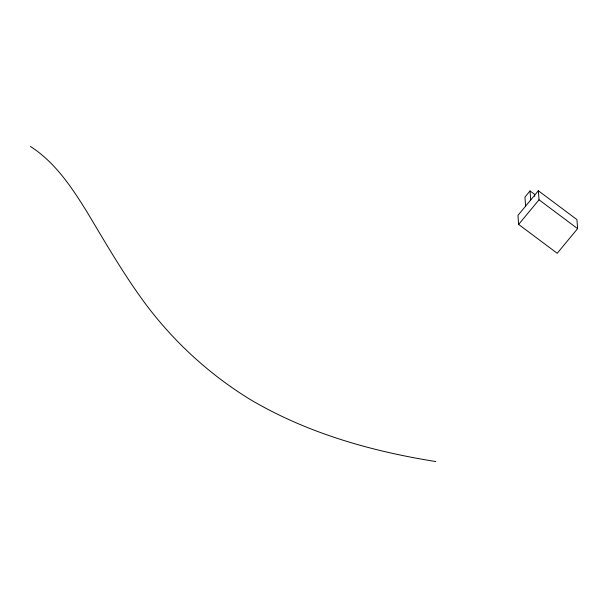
<?xml version="1.0" encoding="UTF-8"?>
<svg xmlns="http://www.w3.org/2000/svg" width="608" height="608" viewBox="0 0 608 608"><rect width="100%" height="100%" fill="white"/><g stroke="black" fill="none" stroke-linecap="round" stroke-linejoin="round"><path stroke-width="0.91" d="M534.706 196.437L534.546 194.294L530.047 190.927L524.947 197.083L525.608 206.142M538.354 190.752L517.963 215.376L518.632 224.436L557.209 253.285L577.6 228.654L576.931 219.602L538.354 190.752L539.022 199.804L518.632 224.436M435.814 461.556C371.306 451.288 307.352 433.17 250.762 399.821C210.87 375.463 175.803 343.687 147.486 306.516C124.921 276.579 106.248 244.044 87.012 211.949C71.767 187.37 55.199 162.351 30.4 146.444M539.022 199.804L577.6 228.654M530.047 190.927L530.708 199.986"/></g></svg>
